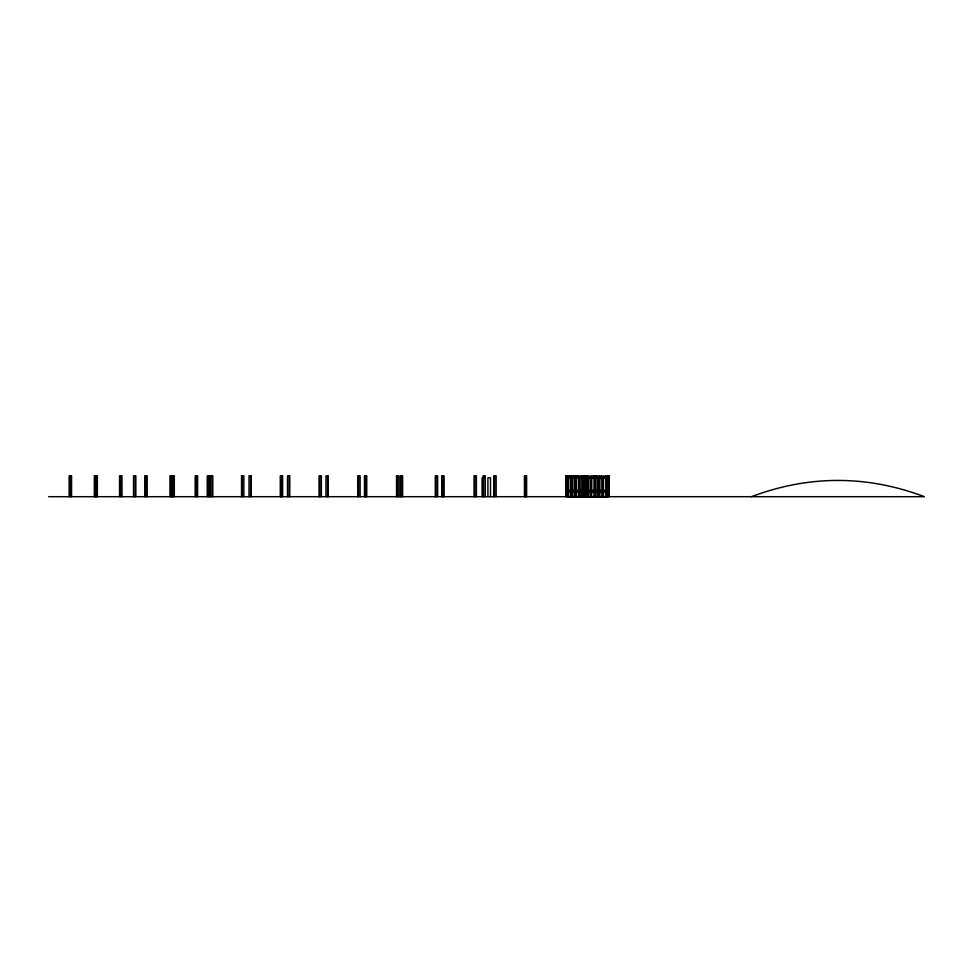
<?xml version="1.0" encoding="UTF-8"?>
<svg xmlns="http://www.w3.org/2000/svg" width="973" height="973" viewBox="0 0 973 973"><rect width="100%" height="100%" fill="white"/><g stroke="black" fill="none" stroke-linecap="round" stroke-linejoin="round"><path stroke-width="1.46" d="M593.664 475.846L595.865 475.846M607.091 475.846L609.28 475.846L609.28 496.692M582.304 476.077L579.944 476.077L580.042 496.923L582.304 496.923L582.304 476.077L582.207 496.923M591.693 476.077L594.053 476.077L593.956 496.923L591.693 496.923L591.791 476.077M595.61 476.077L597.969 476.077L597.969 496.923L595.61 496.923L595.61 476.077L595.707 496.923M601.886 476.077L599.526 476.077L599.526 496.923L601.886 496.923L601.788 476.077M605.802 476.077L603.442 476.077L603.54 496.923M569.217 476.308L571.589 476.308L571.589 497.154L569.217 497.154M573.133 476.308L575.505 476.308L575.505 497.154L573.133 497.154M577.05 476.308L579.422 476.308L579.422 497.154L577.05 497.154M580.966 476.308L583.338 476.308L583.338 497.154L580.966 497.154M584.882 476.308L587.254 476.308L587.254 497.154L584.882 497.154M591.073 476.308L591.073 497.154M602.919 476.308L602.919 497.154L600.56 497.154M567.673 476.806L607.456 476.806M484.688 477.779L482.085 477.779L482.085 496.692M567.673 478.327L607.456 478.327M567.673 490.453L607.456 490.453M567.673 491.961L607.456 491.961M48.65 496.692L924.35 496.692A1666.408 620.288 90 0 0 751.509 496.692M568.196 496.923L570.555 496.923L570.555 476.077L568.196 476.077L568.293 496.923M590.137 496.923L587.777 496.923L587.777 476.077L590.137 476.077L590.039 496.923M603.442 496.923L605.802 496.923L605.705 476.077M588.799 497.154L591.17 497.154M592.715 497.154L595.087 497.154L595.087 476.308L594.99 497.154M596.631 497.154L599.003 497.154L599.003 476.308L598.906 497.154M604.476 497.154L606.836 497.154L606.836 476.308L606.738 497.154M608.733 475.846L608.733 496.692M607.626 475.846L607.626 496.692M599.623 476.077L599.623 496.923M597.872 476.077L597.872 496.923M587.874 476.077L587.874 496.923M587.157 476.308L587.157 497.154M586.123 476.077L586.123 496.923M583.958 476.077L583.958 496.923M583.241 476.308L583.241 497.154M576.125 476.077L576.125 496.923M575.408 476.308L575.408 497.154M574.374 476.077L574.374 496.923M572.209 476.077L572.209 496.923M571.492 476.308L571.492 497.154M570.458 476.077L570.458 496.923M567.952 496.692L567.952 475.846L565.763 475.846L565.763 496.692M567.879 476.806L567.879 478.327M567.879 490.453L567.879 491.961M566.298 475.846L566.298 496.692M526.624 496.692L526.624 475.846L524.435 475.846L524.435 496.692M526.077 475.846L526.077 496.692M524.97 475.846L524.97 496.692M496.157 496.692L496.157 475.846L493.822 475.846L493.822 496.692M494.612 475.846L494.612 496.692M490.514 496.692L490.514 477.779L487.911 477.779L487.911 496.692M485.296 496.692L485.296 475.846L483.107 475.846L483.107 496.692M483.642 475.846L483.642 496.692M476.381 496.692L476.381 475.846L474.046 475.846L474.046 496.692M474.836 475.846L474.836 496.692M443.968 496.692L443.968 475.846L441.778 475.846L441.778 496.692M443.42 475.846L443.42 496.692M442.314 475.846L442.314 496.692M437.631 496.692L437.631 475.846L435.296 475.846L435.296 496.692M436.086 475.846L436.086 496.692M402.64 496.692L402.64 475.846L400.45 475.846L400.45 496.692M400.985 475.846L400.985 496.692M398.881 496.692L398.881 475.846L396.546 475.846L396.546 496.692M397.337 475.846L397.337 496.692M366.748 496.692L366.748 475.846L364.474 475.846L364.474 496.692M366.067 475.846L366.067 496.692M365.143 475.846L365.143 496.692M360.132 496.692L360.132 475.846L357.796 475.846L357.796 496.692M358.587 475.846L358.587 496.692M328.266 496.692L328.266 475.846L325.979 475.846L325.979 496.692M327.585 475.846L327.585 496.692M321.37 496.692L321.37 475.846L319.035 475.846L319.035 496.692M319.825 475.846L319.825 496.692M289.772 496.692L289.772 475.846L287.497 475.846L287.497 496.692M289.103 475.846L289.103 496.692M282.62 496.692L282.62 475.846L280.285 475.846L280.285 496.692M281.829 475.846L281.829 496.692M281.075 475.846L281.075 496.692M251.289 496.692L251.289 475.846L249.015 475.846L249.015 496.692M250.608 475.846L250.608 496.692M243.87 496.692L243.87 475.846L241.535 475.846L241.535 496.692M242.326 475.846L242.326 496.692M212.807 496.692L212.807 475.846L210.533 475.846L210.533 496.692M212.126 475.846L212.126 496.692M209.669 496.692L209.669 475.846L207.237 475.846L207.237 496.692M208.611 475.846L208.611 496.692M197.604 496.692L197.604 475.846L195.172 475.846L195.172 496.692M196.558 475.846L196.558 496.692M174.325 496.692L174.325 475.846L169.959 475.846L169.959 496.692M173.644 475.846L173.644 496.692M172.391 475.846L172.391 496.692M172.039 475.846L172.039 496.692M171.345 475.846L171.345 496.692M147.191 496.692L147.191 475.846L144.758 475.846L144.758 496.692M146.132 475.846L146.132 496.692M135.831 496.692L135.831 475.846L133.556 475.846L133.556 496.692M135.162 475.846L135.162 496.692M121.978 496.692L121.978 475.846L119.545 475.846L119.545 496.692M120.932 475.846L120.932 496.692M97.349 496.692L97.349 475.846L94.332 475.846L94.332 496.692M96.668 475.846L96.668 496.692M95.719 475.846L95.743 496.692M95.074 475.846L95.074 496.692M71.564 496.692L71.564 475.846L69.132 475.846L69.132 496.692M70.518 475.846L70.518 496.692M574.471 476.077L572.112 476.077L572.112 496.923L574.471 496.923L574.471 476.077M578.388 476.077L576.028 476.077L576.028 496.923L578.388 496.923L578.388 476.077M586.22 476.077L583.861 476.077L583.861 496.923L586.22 496.923L586.22 476.077"/></g></svg>
